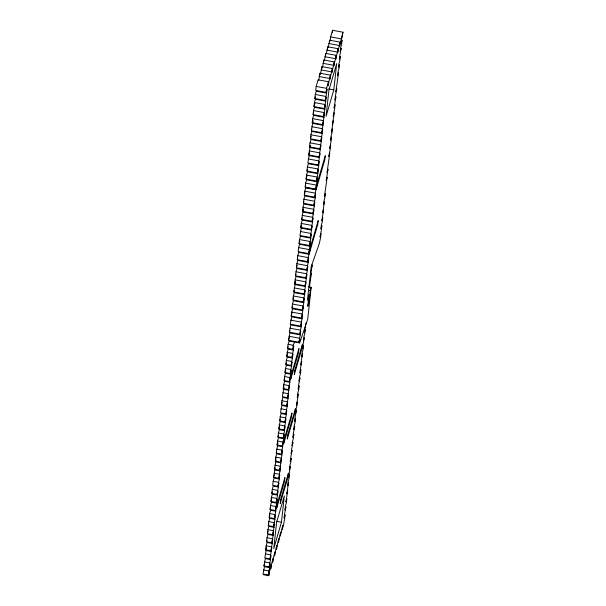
<?xml version="1.0" encoding="UTF-8"?>
<svg xmlns="http://www.w3.org/2000/svg" width="606" height="606" viewBox="0 0 606 606"><rect width="100%" height="100%" fill="white"/><g stroke="black" fill="none" stroke-linecap="round" stroke-linejoin="round"><path stroke-width="0.91" d="M266.382 548.953L264.799 557.899L269.988 558.853L270.958 555.55L270.518 559.58L265.33 558.626L263.921 565.959L269.109 566.913L270.079 563.61L269.64 567.64L264.451 566.686L263.042 574.018L268.231 574.973L269.2 571.67L268.761 575.7L263.572 574.746M269.988 558.853L271.829 547.491L270.867 550.793L265.678 549.839L266.117 545.809L267.079 542.506L272.268 543.461L272.708 539.431L271.746 542.734L266.557 541.779L266.996 537.749L267.958 534.447L273.147 535.401L273.586 531.371L272.624 534.674L267.435 533.719L267.875 529.689L268.837 526.387L274.026 527.341L274.465 523.311L273.503 526.614L268.314 525.66L268.753 521.63L269.715 518.327L274.904 519.281L275.344 515.251L274.382 518.554L269.193 517.6L269.632 513.57L270.594 510.267L275.783 511.222L276.222 507.192L275.26 510.494L270.071 509.54L270.511 505.51L271.473 502.207L276.662 503.162L277.101 499.139L276.139 502.435L270.95 501.48L271.382 497.45L272.352 494.148L277.54 495.11L277.98 491.08L277.01 494.375L271.821 493.42L272.261 489.39L273.23 486.088L278.419 487.05L278.858 483.02L277.889 486.315L272.7 485.361L273.139 481.331L274.109 478.036L279.298 478.99L279.737 474.96L278.768 478.255L273.579 477.301L275.162 468.362M278.768 478.255L280.616 466.9L279.646 470.203L274.457 469.241L276.041 460.302M279.646 470.203L281.495 458.84L280.525 462.143L275.336 461.189L275.775 457.159L276.737 453.856L281.926 454.811L282.366 450.781L281.404 454.083L276.215 453.129L277.881 443.38M281.404 454.083L283.244 442.721L282.282 446.024L277.094 445.069L277.533 441.039L278.495 437.737L283.684 438.691L284.123 434.661L283.161 437.964L277.972 437.009L278.412 432.979L279.374 429.677L284.562 430.631L285.002 426.601L284.04 429.904L278.851 428.95L279.29 424.92L280.252 421.617L285.441 422.571L285.88 418.541L284.918 421.844L279.73 420.89L280.169 416.86L281.131 413.557L286.32 414.512L286.759 410.482L285.797 413.784L280.608 412.83L281.048 408.8L282.01 405.497L287.199 406.452L287.638 402.422L286.676 405.725L281.487 404.77L281.919 400.74L282.888 397.438L288.077 398.392L288.517 394.362L287.547 397.665L282.358 396.71L283.941 387.764M287.547 397.665L289.395 386.302L288.426 389.605L283.237 388.651L283.676 384.621L284.646 381.318L289.835 382.272L290.274 378.242L289.304 381.545L284.116 380.591L284.555 376.561L285.524 373.258L290.713 374.213L291.153 370.183L290.183 373.485L284.994 372.531L285.434 368.501L286.403 365.198L291.592 366.153L292.031 362.123L291.062 365.426L285.873 364.471L286.312 360.441L287.274 357.139L292.463 358.093L292.903 354.063L291.94 357.366L286.752 356.411L287.191 352.381L288.153 349.079L293.342 350.033L293.781 346.011L292.819 349.306L287.63 348.352L288.07 344.322L289.312 341.042M308.598 286.797L311.196 287.274L307.727 319.104L299.69 342.951L299.849 338.905L298.887 342.201L288.509 340.292L289.91 332.967L300.288 334.876L300.727 330.846L299.765 334.148L289.388 332.232L290.789 324.907L301.167 326.816L301.606 322.786L300.644 326.089L290.266 324.172L291.668 316.847L302.046 318.756L302.485 314.726L301.523 318.029L291.145 316.112L292.721 307.174M301.523 318.029L303.364 306.666L302.402 309.969L292.016 308.06L292.456 304.03L293.425 300.727L303.803 302.636L304.242 298.606L303.273 301.909L292.895 300L293.334 295.97L294.304 292.668L304.682 294.577L305.121 290.547L304.151 293.849L293.774 291.94L295.448 282.191M304.151 293.849L306 282.487L305.03 285.79L294.652 283.881L295.092 279.851L296.061 276.548L306.439 278.457L306.878 274.427L305.909 277.73L295.531 275.821L295.97 271.791L296.94 268.488L307.318 270.397L307.757 266.367L306.787 269.67L296.41 267.761L296.849 263.731L297.811 260.428L308.189 262.337L308.628 258.308L307.666 261.61L297.288 259.701L297.728 255.671L298.69 252.369L309.068 254.278L309.507 250.248L308.545 253.55L298.167 251.641L298.606 247.612L299.569 244.309L309.946 246.218L310.386 242.188L309.424 245.491L299.046 243.582L299.485 239.552L300.447 236.249L310.825 238.158L311.264 234.128L310.302 237.431L299.925 235.522L301.5 226.576M310.302 237.431L312.143 226.068L311.181 229.371L300.803 227.462L301.243 223.432L302.205 220.13L312.582 222.038L313.022 218.008L312.06 221.311L301.682 219.402L303.348 209.653M312.06 221.311L313.9 209.956L312.931 213.251L302.553 211.342L302.992 207.313L303.962 204.01L314.34 205.926L314.779 201.896L313.81 205.192L303.432 203.283L303.871 199.253L304.841 195.95L315.218 197.867L315.658 193.837L314.688 197.132L304.31 195.223L304.75 191.193L305.757 187.542L316.135 189.451L324.824 159.742L325.263 155.712L317.536 182.118L317.097 186.148M314.688 197.132L316.537 185.777L315.567 189.072L305.189 187.163L305.629 183.133L306.598 179.838L316.976 181.747L317.415 177.717L316.446 181.02L306.068 179.103L306.507 175.073L307.477 171.778L317.855 173.687L318.294 169.657L317.324 172.96L306.947 171.043L307.386 167.014L308.348 163.718L318.726 165.627L319.165 161.597L318.203 164.9L307.825 162.984L309.408 154.045M318.203 164.9L320.044 153.538L319.082 156.84L308.704 154.931L310.28 145.985M319.082 156.84L320.922 145.478L319.96 148.781L309.583 146.872L310.022 142.842L310.984 139.539L321.362 141.448L321.801 137.418L320.839 140.721L310.461 138.812L310.901 134.782L311.863 131.479L322.24 133.388L322.68 129.358L321.718 132.661L311.34 130.752L313.007 121.003M321.718 132.661L323.559 121.298L322.597 124.601L312.219 122.692L312.658 118.662L313.62 115.36L323.998 117.269L324.437 113.239L323.468 116.541L313.09 114.632L313.529 110.603L314.499 107.3L324.877 109.209L325.316 105.179L324.346 108.482L313.969 106.573L314.408 102.543L315.378 99.24L325.755 101.149L326.195 97.119L325.225 100.422L314.847 98.513L315.287 94.483L316.256 91.18L326.634 93.089L327.073 89.059L326.104 92.362L315.726 90.453L316.165 86.423L318.097 79.818L328.475 81.734L328.035 85.757L330.406 75.129L320.029 73.22L318.627 80.545M319.854 74.826L320.029 73.22M320.551 73.947L321.96 66.615L332.338 68.523L331.899 72.553L334.27 61.926L323.892 60.009L322.483 67.342M321.695 69.031L321.96 66.615M323.627 62.433L323.892 60.009M268.231 574.973L269.64 567.64M269.109 566.913L270.518 559.58M270.867 550.793L272.268 543.461M271.746 542.734L273.147 535.401M272.624 534.674L274.026 527.341M273.503 526.614L274.904 519.281M274.382 518.554L275.783 511.222M275.26 510.494L276.662 503.162M276.139 502.435L277.54 495.11M277.01 494.375L278.419 487.05M277.889 486.315L279.298 478.99M280.525 462.143L281.926 454.811M282.282 446.024L283.684 438.691M283.161 437.964L284.562 430.631M284.04 429.904L285.441 422.571M284.918 421.844L286.32 414.512M285.797 413.784L287.199 406.452M286.676 405.725L288.077 398.392M288.426 389.605L289.835 382.272M289.304 381.545L290.713 374.213M290.183 373.485L291.592 366.153M291.062 365.426L292.463 358.093M291.94 357.366L293.342 350.033M292.819 349.306L293.259 345.276L294.501 341.996M324.505 59.933L325.823 53.411L336.201 55.32L335.762 59.35L338.133 48.715L327.755 46.806L326.437 53.336M325.558 55.828L325.823 53.411M327.399 50.033L327.755 46.806M328.278 47.533L329.679 40.201L340.057 42.117L339.618 46.147L342.958 32.209L332.58 30.3L330.649 36.905L330.209 40.935M329.505 41.814L329.679 40.201M332.315 32.716L332.58 30.3M298.887 342.201L300.288 334.876M299.765 334.148L301.167 326.816M300.644 326.089L302.046 318.756M302.402 309.969L303.803 302.636M303.273 301.909L304.682 294.577M305.03 285.79L306.439 278.457M305.909 277.73L307.318 270.397M306.787 269.67L308.189 262.337M307.666 261.61L308.106 257.58L317.756 224.568L318.195 220.539L310.477 246.945L310.037 250.975M308.545 253.55L309.946 246.218M309.424 245.491L310.825 238.158M311.181 229.371L312.582 222.038M312.931 213.251L314.34 205.926M313.81 205.192L315.218 197.867M315.567 189.072L316.976 181.747M316.446 181.02L317.855 173.687M317.324 172.96L318.726 165.627M319.96 148.781L321.362 141.448M320.839 140.721L322.24 133.388M322.597 124.601L323.998 117.269M323.468 116.541L324.877 109.209M324.346 108.482L325.755 101.149M325.225 100.422L326.634 93.089M326.104 92.362L326.543 88.332L328.475 81.734M281.464 522.198L284.328 495.928L276.601 522.334L273.738 548.612L281.464 522.198L276.275 521.243M330.406 75.129L329.967 79.159L332.338 68.523M311.689 265.057L311.34 268.276L312.302 264.981L310.901 272.306L310.461 276.336L311.423 273.033L309.386 287.6M334.27 61.926L333.83 65.956L336.201 55.32M305.985 323.006L304.31 332.755L305.28 329.452L304.841 333.482L303.871 336.784L303.432 340.814L304.401 337.512L303 344.844L302.561 348.874L303.523 345.571L303.083 349.601L302.121 352.904L301.682 356.934L302.644 353.631L301.243 360.964L300.803 364.994L301.765 361.691L300.364 369.024L299.925 373.054L300.887 369.751L300.447 373.781L299.485 377.083L299.046 381.113L300.008 377.811L298.606 385.143L298.167 389.173L299.129 385.87L298.69 389.9L297.728 393.203L297.288 397.233L298.258 393.93L297.819 397.96L296.41 405.285L297.379 401.99L296.94 406.02L295.97 409.315L295.531 413.345L296.501 410.05L295.092 417.375L294.652 421.405L295.622 418.11L295.183 422.14L294.213 425.435L293.774 429.465L294.743 426.162L293.334 433.495L292.895 437.524L293.865 434.222L293.425 438.252L292.463 441.554L292.024 445.584L292.986 442.282L291.584 449.614L291.145 453.644L292.107 450.341L290.706 457.674L290.266 461.704L291.228 458.401L290.789 462.431L289.827 465.734L289.388 469.764L290.35 466.461L288.509 477.823L289.471 474.521L289.032 478.551L288.07 481.853L287.63 485.883L288.592 482.581L286.752 493.943L287.721 490.64L285.873 502.003L286.843 498.7L286.403 502.73L285.434 506.033L284.994 510.063L285.964 506.76L284.555 514.093L284.116 518.122L285.085 514.82L284.646 518.85L283.237 526.182L282.275 529.477L282.714 525.455L280.343 536.083L280.783 532.053L279.82 535.356L278.412 542.688L278.851 538.658L277.889 541.961L276.48 549.286L276.919 545.256L275.957 548.559L274.548 555.891L274.988 551.861L274.026 555.164L272.624 562.497L273.056 558.467L272.094 561.77L270.693 569.095L271.132 565.065L270.162 568.367L268.761 575.7M311.196 287.274L310.257 290.471L308.999 302.046L307.75 306.31L309.015 294.736L307.386 300.311L311.302 266.307L319.339 243.453L320.566 237.726L321.006 233.696L320.036 236.999L321.445 229.666L321.884 225.637L320.915 228.939L321.354 224.909L322.324 221.607L322.763 217.577L321.794 220.879L323.642 209.517L322.672 212.82L324.513 201.457L323.551 204.76L323.99 200.73L324.952 197.427L325.392 193.397L324.43 196.7L327.149 177.278L326.187 180.58L328.028 169.218L327.066 172.521L329.785 153.098L328.823 156.401L330.225 149.068L330.664 145.039L329.694 148.341L331.103 141.009L331.543 136.979L330.573 140.281L331.012 136.252L331.982 132.956L332.421 128.926L331.452 132.222L333.3 120.867L332.33 124.162L333.739 116.837L334.179 112.807L333.209 116.102L334.618 108.777L335.05 104.747L334.088 108.05L335.929 96.687L334.966 99.99L335.406 95.96L336.807 88.627L335.845 91.93L338.565 72.508L337.603 75.811L338.042 71.781L339.004 68.478L339.443 64.448L338.481 67.751L338.921 63.721L339.883 60.418L340.322 56.388L339.36 59.691L339.792 55.661L341.201 48.328L340.231 51.631L340.67 47.601L341.64 44.299L342.079 40.269L341.11 43.571L341.549 39.541L342.958 32.209M338.133 48.715L337.693 52.745L340.057 42.117M333.808 89.885L336.671 63.607L328.952 90.014L326.089 116.291L333.808 89.885L328.619 88.923M314.847 98.513L315.332 96.862M313.969 106.573L314.938 103.27M313.09 114.632L313.575 112.981M312.219 122.692L312.938 120.215M311.34 130.752L311.817 129.101M310.704 137.986L311.181 136.335M309.583 146.872L310.067 145.22M308.704 154.931L309.424 152.454M306.947 171.043L307.431 169.4M306.068 179.103L307.037 175.808M305.189 187.163L305.674 185.512M304.31 195.223L305.038 192.746M303.432 203.283L303.917 201.631M302.553 211.342L303.28 208.865M301.682 219.402L302.159 217.751M300.803 227.462L301.523 224.985M299.046 243.582L299.765 241.105M297.288 259.701L297.773 258.05M296.41 267.761L297.137 265.284M295.531 275.821L296.016 274.17M294.652 283.881L295.38 281.404M293.774 291.94L294.258 290.289M293.137 299.175L293.622 297.523M292.016 308.06L292.501 306.409M291.145 316.112L291.865 313.643M289.388 332.232L289.865 330.581M288.509 340.292L289.471 336.989M287.63 348.352L288.115 346.7M286.752 356.411L287.479 353.934M285.873 364.471L286.358 362.82M284.994 372.531L285.721 370.054M284.116 380.591L284.6 378.939M283.237 388.651L283.964 386.173M281.487 404.77L282.207 402.293M279.73 420.89L280.207 419.238M278.851 428.95L279.571 426.472M277.972 437.009L278.457 435.358M277.094 445.069L277.821 442.592M276.215 453.129L276.7 451.478M275.336 461.189L276.063 458.712M274.457 469.241L274.942 467.597M273.579 477.301L274.306 474.831M271.821 493.42L272.306 491.769M270.95 501.48L271.67 499.003M270.071 509.54L270.549 507.889M269.193 517.6L269.912 515.123M268.314 525.66L268.791 524.008M267.678 532.894L268.155 531.242M266.557 541.779L267.041 540.128M265.678 549.839L266.405 547.362M263.921 565.959L264.405 564.307M330.649 36.905L341.026 38.814M328.717 43.503L339.095 45.412M326.785 50.109L337.163 52.018M324.854 56.714L335.232 58.623M322.922 63.312L333.3 65.221M320.991 69.917L331.368 71.826M319.067 76.523L329.444 78.432M316.165 86.423L326.543 88.332M315.287 94.483L325.664 96.392M314.408 102.543L324.786 104.452M313.529 110.603L323.907 112.511M312.658 118.662L323.036 120.571M312.741 123.419L323.119 125.328M311.779 126.722L322.157 128.631M310.901 134.782L321.278 136.691M310.022 142.842L320.4 144.751M310.105 147.599L320.483 149.508M309.143 150.902L319.521 152.81M309.227 155.659L319.604 157.568M308.265 158.954L318.642 160.87M307.386 167.014L317.764 168.93M306.507 175.073L316.885 176.99M305.629 183.133L316.006 185.05M305.719 187.89L316.097 189.807M304.75 191.193L315.128 193.102M303.871 199.253L314.249 201.162M302.992 207.313L313.37 209.221M303.083 212.07L313.461 213.979M302.121 215.372L312.499 217.281M301.243 223.432L311.62 225.341M301.326 228.189L311.704 230.098M300.364 231.492L310.742 233.401M299.485 239.552L309.863 241.461M298.606 247.612L308.984 249.52M297.728 255.671L308.106 257.58M296.849 263.731L307.227 265.64M295.97 271.791L306.348 273.7M295.092 279.851L305.469 281.76M295.183 284.608L305.56 286.517M308.53 290.153L310.257 290.471M294.213 287.911L304.591 289.82M293.334 295.97L303.712 297.879M292.456 304.03L302.833 305.939M292.546 308.787L302.924 310.696M291.584 312.082L301.962 313.999M290.706 320.142L301.084 322.059M289.827 328.202L300.205 330.118M288.948 336.262L299.326 338.178M289.032 341.019L299.69 342.951M288.07 344.322L293.259 345.276M287.191 352.381L292.38 353.336M286.312 360.441L291.501 361.396M285.434 368.501L290.622 369.455M284.555 376.561L289.744 377.515M283.676 384.621L288.865 385.575M283.767 389.378L288.956 390.332M282.797 392.68L287.986 393.635M281.919 400.74L287.108 401.695M281.048 408.8L286.237 409.754M280.169 416.86L285.358 417.814M279.29 424.92L284.479 425.874M278.412 432.979L283.6 433.934M277.533 441.039L282.722 441.994M277.616 445.796L282.805 446.751M276.654 449.099L281.843 450.053M275.775 457.159L280.964 458.113M275.866 461.916L281.055 462.87M274.897 465.211L280.086 466.173M274.988 469.976L280.177 470.93M274.018 473.271L279.207 474.233M273.139 481.331L278.328 482.285M272.261 489.39L277.45 490.345M271.382 497.45L276.571 498.405M270.511 505.51L275.7 506.464M269.632 513.57L274.821 514.524M268.753 521.63L273.942 522.584M267.875 529.689L273.064 530.644M266.996 537.749L272.185 538.704M266.117 545.809L271.306 546.763M266.208 550.566L271.397 551.521M265.239 553.869L270.428 554.823M264.36 561.929L269.549 562.883M263.481 569.988L268.67 570.943M277.184 503.897L276.753 507.926L284.472 481.512L284.911 477.483L277.184 503.897M284.214 439.418L283.775 443.448L291.494 417.034L291.933 413.004L284.214 439.418M291.236 374.94L290.797 378.97L298.523 352.563L298.963 348.533L291.236 374.94M280.699 499.473L280.26 503.503L287.979 477.096L288.418 473.066L280.699 499.473M287.721 435.002L287.282 439.032L295.008 412.618L295.448 408.588L287.721 435.002M294.743 370.524L294.311 374.553L302.03 348.147L302.47 344.117L294.743 370.524"/></g></svg>
